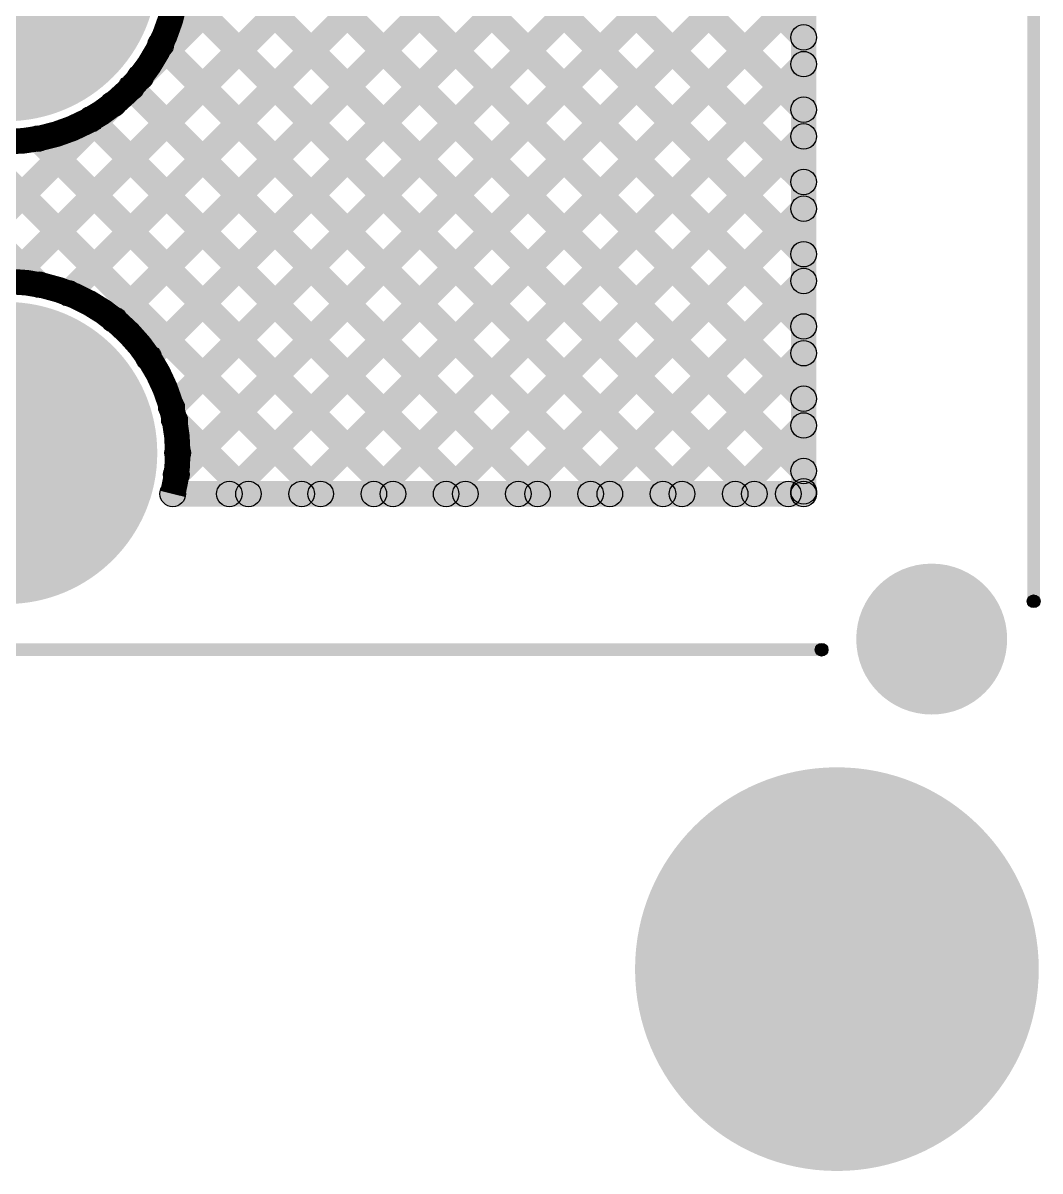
# Model space of a CAD drawing. Header units: millimetres. Extents: x -0.08 to 5.25, y -0.08 to 2.73.
# Drawn here: x 4.7405 to 5.1385, y -0.079 to 0.3703 of the extents above; entities that cross this region are included whole.
import ezdxf

# ---------------------------------------------------------------- set-up
doc = ezdxf.new("R2010")
doc.units = ezdxf.units.MM
doc.header["$MEASUREMENT"] = 0
for name, color, linetype in [('BottomLayer', 5, 'Continuous'), ('BottomSolder', 6, 'Continuous'), ('PadHoleLayer', 156, 'Continuous'), ('TopLayer', 1, 'Continuous'), ('TopOverlay', 2, 'Continuous'), ('TopSolder', 216, 'Continuous')]:
    doc.layers.add(name, color=color, linetype=linetype)

# ---------------------------------------------------------------- blocks, each defined once
blk = doc.blocks.new('SS_12D11L5_51')
at = {"layer": 'BottomLayer'}
h = blk.add_hatch(color=5, dxfattribs=at)
edge = h.paths.add_edge_path()
edge.add_arc((0, -0.1811), 0.05512, 0, 360)
h = blk.add_hatch(color=5, dxfattribs=at)
edge = h.paths.add_edge_path()
edge.add_arc((0.18898, -0.1811), 0.05512, 0, 360)
at = {"layer": 'BottomSolder'}
h = blk.add_hatch(color=6, dxfattribs=at)
edge = h.paths.add_edge_path()
edge.add_arc((0.26181, 0.1811), 0.004, 0, 360)
h = blk.add_hatch(color=6, dxfattribs=at)
edge = h.paths.add_edge_path()
edge.add_arc((0, -0.1811), 0.05912, 0, 360)
h = blk.add_hatch(color=6, dxfattribs=at)
edge = h.paths.add_edge_path()
edge.add_arc((0.18898, -0.1811), 0.05912, 0, 360)
at = {"layer": 'PadHoleLayer'}
h = blk.add_hatch(color=156, dxfattribs=at)
edge = h.paths.add_edge_path()
edge.add_arc((0.26181, 0.1811), 0.02953, 0, 360)
h = blk.add_hatch(color=156, dxfattribs=at)
edge = h.paths.add_edge_path()
edge.add_arc((0, -0.1811), 0.0315, 0, 360)
h = blk.add_hatch(color=156, dxfattribs=at)
edge = h.paths.add_edge_path()
edge.add_arc((0.18898, -0.1811), 0.0315, 0, 360)
at = {"layer": 'TopLayer'}
h = blk.add_hatch(color=1, dxfattribs=at)
edge = h.paths.add_edge_path()
edge.add_arc((0, -0.1811), 0.05512, 0, 360)
h = blk.add_hatch(color=1, dxfattribs=at)
edge = h.paths.add_edge_path()
edge.add_arc((0.18898, -0.1811), 0.05512, 0, 360)
at = {"layer": 'TopOverlay'}
for points in [[(0.247, 0.2235), (0.247, 0.2185), (-0.247, 0.2185), (-0.247, 0.2235)], [(0.2685, -0.214), (0.2635, -0.214), (0.2635, 0.138), (0.2685, 0.138)]]:
    blk.add_hatch(color=2, dxfattribs=at).paths.add_polyline_path(points)
h = blk.add_hatch(color=2, dxfattribs=at)
edge = h.paths.add_edge_path()
edge.add_arc((0.247, 0.221), 0.0025, 0, 360)
h = blk.add_hatch(color=2, dxfattribs=at)
edge = h.paths.add_edge_path()
edge.add_arc((0.266, 0.138), 0.0025, 0, 360)
at = {"layer": 'TopSolder'}
h = blk.add_hatch(color=216, dxfattribs=at)
edge = h.paths.add_edge_path()
edge.add_arc((0.26181, 0.1811), 0.004, 0, 360)
h = blk.add_hatch(color=216, dxfattribs=at)
edge = h.paths.add_edge_path()
edge.add_arc((0, -0.1811), 0.05912, 0, 360)
h = blk.add_hatch(color=216, dxfattribs=at)
edge = h.paths.add_edge_path()
edge.add_arc((0.18898, -0.1811), 0.05912, 0, 360)
at = {"layer": 'TopOverlay'}
for centre in [(0.247, 0.221), (0.266, 0.138)]:
    blk.add_circle(centre, 0.0025, dxfattribs=at)

msp = doc.modelspace()

# ---------------------------------------------------------------- hatches: boundary and pattern name
at = {"layer": 'BottomLayer'}
for points in [[(5.051, 0.187), (5.041, 0.187), (5.041, 1.488), (5.051, 1.488)], [(4.14215, 1.26146), (4.14922, 1.26854), (5.04954, 0.36822), (5.04246, 0.36115)], [(4.78989, 0.3456), (4.78282, 0.35267), (5.04246, 0.61231), (5.04954, 0.60524)], [(4.79747, 0.57786), (4.80454, 0.58493), (5.04954, 0.33993), (5.04246, 0.33286)], [(4.73818, 0.2656), (4.73111, 0.27267), (5.04246, 0.58403), (5.04954, 0.57696)], [(4.79347, 0.55358), (4.80054, 0.56065), (5.04954, 0.31165), (5.04246, 0.30458)], [(4.76187, 0.261), (4.75479, 0.26807), (5.04246, 0.55574), (5.04954, 0.54867)], [(4.78342, 0.53534), (4.79049, 0.54241), (5.04954, 0.28337), (5.04246, 0.27629)], [(4.76895, 0.52152), (4.77602, 0.5286), (5.04954, 0.25508), (5.04246, 0.24801)], [(4.77974, 0.25059), (4.77267, 0.25766), (5.04246, 0.52746), (5.04954, 0.52039)], [(4.74995, 0.51224), (4.75702, 0.51931), (5.04954, 0.2268), (5.04246, 0.21973)], [(4.72431, 0.5096), (4.73138, 0.51667), (5.04954, 0.19851), (5.04246, 0.19144)], [(4.79323, 0.2358), (4.78616, 0.24287), (5.04246, 0.49917), (5.04954, 0.4921)], [(4.80212, 0.2164), (4.79505, 0.22347), (5.04246, 0.47089), (5.04954, 0.46382)], [(4.80401, 0.19001), (4.79694, 0.19708), (5.04246, 0.44261), (5.04954, 0.43553)], [(4.7923, 0.41333), (4.79937, 0.4204), (5.03023, 0.18954), (5.02316, 0.18246)], [(4.82475, 0.18246), (4.81768, 0.18954), (5.04246, 0.41432), (5.04954, 0.40725)], [(4.79709, 0.38025), (4.80416, 0.38732), (5.00195, 0.18954), (4.99488, 0.18246)], [(4.85303, 0.18246), (4.84596, 0.18954), (5.04246, 0.38604), (5.04954, 0.37897)], [(4.79079, 0.35826), (4.79787, 0.36533), (4.97366, 0.18954), (4.96659, 0.18246)], [(4.65217, 0.35546), (4.65924, 0.36254), (4.75036, 0.27142), (4.74329, 0.26435)], [(4.88132, 0.18246), (4.87425, 0.18954), (5.04246, 0.35775), (5.04954, 0.35068)], [(4.77927, 0.3415), (4.78634, 0.34857), (4.94538, 0.18954), (4.93831, 0.18246)], [(4.69368, 0.24939), (4.68661, 0.25646), (4.77223, 0.34208), (4.7793, 0.335)], [(4.76343, 0.32906), (4.7705, 0.33613), (4.9171, 0.18954), (4.91002, 0.18246)], [(4.71339, 0.32253), (4.72047, 0.3296), (4.86053, 0.18954), (4.85346, 0.18246)], [(4.74271, 0.32149), (4.74978, 0.32856), (4.88881, 0.18954), (4.88174, 0.18246)], [(4.9096, 0.18246), (4.90253, 0.18954), (5.04246, 0.32947), (5.04954, 0.3224)], [(4.93789, 0.18246), (4.93082, 0.18954), (5.04246, 0.30118), (5.04954, 0.29411)], [(4.96617, 0.18246), (4.9591, 0.18954), (5.04246, 0.2729), (5.04954, 0.26583)], [(4.99446, 0.18246), (4.98738, 0.18954), (5.04246, 0.24462), (5.04954, 0.23754)], [(4.79622, 0.21141), (4.8033, 0.21848), (4.83224, 0.18954), (4.82517, 0.18246)], [(5.02274, 0.18246), (5.01567, 0.18954), (5.04246, 0.21633), (5.04954, 0.20926)], [(4.79908, 0.181), (4.79908, 0.191), (5.04, 0.191), (5.04, 0.181)], [(5.04, 0.181), (5.04, 0.191), (5.046, 0.191), (5.046, 0.181)]]:
    msp.add_hatch(color=5, dxfattribs=at).paths.add_polyline_path(points)
h = msp.add_hatch(color=5, dxfattribs=at)
edge = h.paths.add_edge_path()
edge.add_arc((5.046, 0.36468), 0.005, 0, 360)
h = msp.add_hatch(color=5, dxfattribs=at)
edge = h.paths.add_edge_path()
edge.add_arc((4.79433, 0.3618), 0.005, 0, 360)
h = msp.add_hatch(color=5, dxfattribs=at)
edge = h.paths.add_edge_path()
edge.add_arc((5.046, 0.35422), 0.005, 0, 360)
h = msp.add_hatch(color=5, dxfattribs=at)
edge = h.paths.add_edge_path()
edge.add_arc((4.78636, 0.34913), 0.005, 0, 360)
h = msp.add_hatch(color=5, dxfattribs=at)
edge = h.paths.add_edge_path()
edge.add_arc((4.78281, 0.34504), 0.005, 0, 360)
h = msp.add_hatch(color=5, dxfattribs=at)
edge = h.paths.add_edge_path()
edge.add_arc((4.77576, 0.33854), 0.005, 0, 360)
h = msp.add_hatch(color=5, dxfattribs=at)
edge = h.paths.add_edge_path()
edge.add_arc((4.76697, 0.33259), 0.005, 0, 360)
h = msp.add_hatch(color=5, dxfattribs=at)
edge = h.paths.add_edge_path()
edge.add_arc((5.046, 0.3364), 0.005, 0, 360)
h = msp.add_hatch(color=5, dxfattribs=at)
edge = h.paths.add_edge_path()
edge.add_arc((4.74625, 0.32503), 0.005, 0, 360)
h = msp.add_hatch(color=5, dxfattribs=at)
edge = h.paths.add_edge_path()
edge.add_arc((5.046, 0.32593), 0.005, 0, 360)
h = msp.add_hatch(color=5, dxfattribs=at)
edge = h.paths.add_edge_path()
edge.add_arc((5.046, 0.30811), 0.005, 0, 360)
h = msp.add_hatch(color=5, dxfattribs=at)
edge = h.paths.add_edge_path()
edge.add_arc((5.046, 0.29765), 0.005, 0, 360)
h = msp.add_hatch(color=5, dxfattribs=at)
edge = h.paths.add_edge_path()
edge.add_arc((5.046, 0.27983), 0.005, 0, 360)
h = msp.add_hatch(color=5, dxfattribs=at)
edge = h.paths.add_edge_path()
edge.add_arc((5.046, 0.26936), 0.005, 0, 360)
h = msp.add_hatch(color=5, dxfattribs=at)
edge = h.paths.add_edge_path()
edge.add_arc((4.74682, 0.26789), 0.005, 0, 360)
h = msp.add_hatch(color=5, dxfattribs=at)
edge = h.paths.add_edge_path()
edge.add_arc((4.75833, 0.26454), 0.005, 0, 360)
h = msp.add_hatch(color=5, dxfattribs=at)
edge = h.paths.add_edge_path()
edge.add_arc((4.77621, 0.25413), 0.005, 0, 360)
h = msp.add_hatch(color=5, dxfattribs=at)
edge = h.paths.add_edge_path()
edge.add_arc((5.046, 0.25155), 0.005, 0, 360)
h = msp.add_hatch(color=5, dxfattribs=at)
edge = h.paths.add_edge_path()
edge.add_arc((4.78969, 0.23933), 0.005, 0, 360)
h = msp.add_hatch(color=5, dxfattribs=at)
edge = h.paths.add_edge_path()
edge.add_arc((5.046, 0.24108), 0.005, 0, 360)
h = msp.add_hatch(color=5, dxfattribs=at)
edge = h.paths.add_edge_path()
edge.add_arc((4.79858, 0.21994), 0.005, 0, 360)
h = msp.add_hatch(color=5, dxfattribs=at)
edge = h.paths.add_edge_path()
edge.add_arc((5.046, 0.22326), 0.005, 0, 360)
h = msp.add_hatch(color=5, dxfattribs=at)
edge = h.paths.add_edge_path()
edge.add_arc((4.79976, 0.21495), 0.005, 0, 360)
h = msp.add_hatch(color=5, dxfattribs=at)
edge = h.paths.add_edge_path()
edge.add_arc((5.046, 0.2128), 0.005, 0, 360)
h = msp.add_hatch(color=5, dxfattribs=at)
edge = h.paths.add_edge_path()
edge.add_arc((4.80102, 0.20202), 0.005, 0, 360)
h = msp.add_hatch(color=5, dxfattribs=at)
edge = h.paths.add_edge_path()
edge.add_arc((4.80102, 0.20202), 0.005, 0, 360)
h = msp.add_hatch(color=5, dxfattribs=at)
edge = h.paths.add_edge_path()
edge.add_arc((4.80048, 0.19355), 0.005, 0, 360)
h = msp.add_hatch(color=5, dxfattribs=at)
edge = h.paths.add_edge_path()
edge.add_arc((5.046, 0.19498), 0.005, 0, 360)
h = msp.add_hatch(color=5, dxfattribs=at)
edge = h.paths.add_edge_path()
edge.add_arc((4.79908, 0.186), 0.005, 0, 360)
h = msp.add_hatch(color=5, dxfattribs=at)
edge = h.paths.add_edge_path()
edge.add_arc((4.79908, 0.186), 0.005, 0, 360)
h = msp.add_hatch(color=5, dxfattribs=at)
edge = h.paths.add_edge_path()
edge.add_arc((4.82121, 0.186), 0.005, 0, 360)
h = msp.add_hatch(color=5, dxfattribs=at)
edge = h.paths.add_edge_path()
edge.add_arc((4.82871, 0.186), 0.005, 0, 360)
h = msp.add_hatch(color=5, dxfattribs=at)
edge = h.paths.add_edge_path()
edge.add_arc((4.8495, 0.186), 0.005, 0, 360)
h = msp.add_hatch(color=5, dxfattribs=at)
edge = h.paths.add_edge_path()
edge.add_arc((4.85699, 0.186), 0.005, 0, 360)
h = msp.add_hatch(color=5, dxfattribs=at)
edge = h.paths.add_edge_path()
edge.add_arc((4.87778, 0.186), 0.005, 0, 360)
h = msp.add_hatch(color=5, dxfattribs=at)
edge = h.paths.add_edge_path()
edge.add_arc((4.88528, 0.186), 0.005, 0, 360)
h = msp.add_hatch(color=5, dxfattribs=at)
edge = h.paths.add_edge_path()
edge.add_arc((4.90607, 0.186), 0.005, 0, 360)
h = msp.add_hatch(color=5, dxfattribs=at)
edge = h.paths.add_edge_path()
edge.add_arc((4.91356, 0.186), 0.005, 0, 360)
h = msp.add_hatch(color=5, dxfattribs=at)
edge = h.paths.add_edge_path()
edge.add_arc((4.93435, 0.186), 0.005, 0, 360)
h = msp.add_hatch(color=5, dxfattribs=at)
edge = h.paths.add_edge_path()
edge.add_arc((4.94184, 0.186), 0.005, 0, 360)
h = msp.add_hatch(color=5, dxfattribs=at)
edge = h.paths.add_edge_path()
edge.add_arc((4.96264, 0.186), 0.005, 0, 360)
h = msp.add_hatch(color=5, dxfattribs=at)
edge = h.paths.add_edge_path()
edge.add_arc((4.97013, 0.186), 0.005, 0, 360)
h = msp.add_hatch(color=5, dxfattribs=at)
edge = h.paths.add_edge_path()
edge.add_arc((4.99092, 0.186), 0.005, 0, 360)
h = msp.add_hatch(color=5, dxfattribs=at)
edge = h.paths.add_edge_path()
edge.add_arc((4.99841, 0.186), 0.005, 0, 360)
h = msp.add_hatch(color=5, dxfattribs=at)
edge = h.paths.add_edge_path()
edge.add_arc((5.0192, 0.186), 0.005, 0, 360)
h = msp.add_hatch(color=5, dxfattribs=at)
edge = h.paths.add_edge_path()
edge.add_arc((5.0267, 0.186), 0.005, 0, 360)
h = msp.add_hatch(color=5, dxfattribs=at)
edge = h.paths.add_edge_path()
edge.add_arc((5.04, 0.186), 0.005, 0, 360)
h = msp.add_hatch(color=5, dxfattribs=at)
edge = h.paths.add_edge_path()
edge.add_arc((5.04, 0.186), 0.005, 0, 360)
h = msp.add_hatch(color=5, dxfattribs=at)
edge = h.paths.add_edge_path()
edge.add_arc((5.046, 0.187), 0.005, 0, 360)
h = msp.add_hatch(color=5, dxfattribs=at)
edge = h.paths.add_edge_path()
edge.add_arc((5.046, 0.186), 0.005, 0, 360)
h = msp.add_hatch(color=5, dxfattribs=at)
edge = h.paths.add_edge_path()
edge.add_arc((5.059, 0), 0.075, 0, 360)
at = {"layer": 'BottomSolder'}
h = msp.add_hatch(color=6, dxfattribs=at)
edge = h.paths.add_edge_path()
edge.add_arc((5.059, 0), 0.079, 0, 360)
at = {"layer": 'PadHoleLayer'}
msp.add_hatch(color=156, dxfattribs=at).paths.add_polyline_path([(5.029, -0.03), (5.029, 0.03), (5.089, 0.03), (5.089, -0.03)])
at = {"layer": 'TopLayer'}
for points in [[(4.46033, 0.94328), (4.4674, 0.95035), (5.04954, 0.36822), (5.04246, 0.36115)], [(5.051, 0.187), (5.041, 0.187), (5.041, 0.94682), (5.051, 0.94682)], [(4.78989, 0.3456), (4.78282, 0.35267), (5.04246, 0.61231), (5.04954, 0.60524)], [(4.79747, 0.57786), (4.80454, 0.58493), (5.04954, 0.33993), (5.04246, 0.33286)], [(4.73818, 0.2656), (4.73111, 0.27267), (5.04246, 0.58403), (5.04954, 0.57696)], [(4.79347, 0.55358), (4.80054, 0.56065), (5.04954, 0.31165), (5.04246, 0.30458)], [(4.76187, 0.261), (4.75479, 0.26807), (5.04246, 0.55574), (5.04954, 0.54867)], [(4.4632, 0.54444), (4.47027, 0.55151), (4.75036, 0.27142), (4.74329, 0.26435)], [(4.78342, 0.53534), (4.79049, 0.54241), (5.04954, 0.28337), (5.04246, 0.27629)], [(4.76895, 0.52152), (4.77602, 0.5286), (5.04954, 0.25508), (5.04246, 0.24801)], [(4.77974, 0.25059), (4.77267, 0.25766), (5.04246, 0.52746), (5.04954, 0.52039)], [(4.74995, 0.51224), (4.75702, 0.51931), (5.04954, 0.2268), (5.04246, 0.21973)], [(4.72431, 0.5096), (4.73138, 0.51667), (5.04954, 0.19851), (5.04246, 0.19144)], [(4.79323, 0.2358), (4.78616, 0.24287), (5.04246, 0.49917), (5.04954, 0.4921)], [(4.80212, 0.2164), (4.79505, 0.22347), (5.04246, 0.47089), (5.04954, 0.46382)], [(4.80401, 0.19001), (4.79694, 0.19708), (5.04246, 0.44261), (5.04954, 0.43553)], [(4.7923, 0.41333), (4.79937, 0.4204), (5.03023, 0.18954), (5.02316, 0.18246)], [(4.82475, 0.18246), (4.81768, 0.18954), (5.04246, 0.41432), (5.04954, 0.40725)], [(4.79709, 0.38025), (4.80416, 0.38732), (5.00195, 0.18954), (4.99488, 0.18246)], [(4.85303, 0.18246), (4.84596, 0.18954), (5.04246, 0.38604), (5.04954, 0.37897)], [(4.79079, 0.35826), (4.79787, 0.36533), (4.97366, 0.18954), (4.96659, 0.18246)], [(4.88132, 0.18246), (4.87425, 0.18954), (5.04246, 0.35775), (5.04954, 0.35068)], [(4.77927, 0.3415), (4.78634, 0.34857), (4.94538, 0.18954), (4.93831, 0.18246)], [(4.69368, 0.24939), (4.68661, 0.25646), (4.77223, 0.34208), (4.7793, 0.335)], [(4.76343, 0.32906), (4.7705, 0.33613), (4.9171, 0.18954), (4.91002, 0.18246)], [(4.71339, 0.32253), (4.72047, 0.3296), (4.86053, 0.18954), (4.85346, 0.18246)], [(4.74271, 0.32149), (4.74978, 0.32856), (4.88881, 0.18954), (4.88174, 0.18246)], [(4.9096, 0.18246), (4.90253, 0.18954), (5.04246, 0.32947), (5.04954, 0.3224)], [(4.93789, 0.18246), (4.93082, 0.18954), (5.04246, 0.30118), (5.04954, 0.29411)], [(4.96617, 0.18246), (4.9591, 0.18954), (5.04246, 0.2729), (5.04954, 0.26583)], [(4.99446, 0.18246), (4.98738, 0.18954), (5.04246, 0.24462), (5.04954, 0.23754)], [(4.79622, 0.21141), (4.8033, 0.21848), (4.83224, 0.18954), (4.82517, 0.18246)], [(5.02274, 0.18246), (5.01567, 0.18954), (5.04246, 0.21633), (5.04954, 0.20926)], [(4.79908, 0.181), (4.79908, 0.191), (5.04, 0.191), (5.04, 0.181)], [(5.04, 0.181), (5.04, 0.191), (5.046, 0.191), (5.046, 0.181)]]:
    msp.add_hatch(color=1, dxfattribs=at).paths.add_polyline_path(points)
h = msp.add_hatch(color=1, dxfattribs=at)
edge = h.paths.add_edge_path()
edge.add_arc((5.046, 0.36468), 0.005, 0, 360)
h = msp.add_hatch(color=1, dxfattribs=at)
edge = h.paths.add_edge_path()
edge.add_arc((4.79433, 0.3618), 0.005, 0, 360)
h = msp.add_hatch(color=1, dxfattribs=at)
edge = h.paths.add_edge_path()
edge.add_arc((5.046, 0.35422), 0.005, 0, 360)
h = msp.add_hatch(color=1, dxfattribs=at)
edge = h.paths.add_edge_path()
edge.add_arc((4.78636, 0.34913), 0.005, 0, 360)
h = msp.add_hatch(color=1, dxfattribs=at)
edge = h.paths.add_edge_path()
edge.add_arc((4.78281, 0.34504), 0.005, 0, 360)
h = msp.add_hatch(color=1, dxfattribs=at)
edge = h.paths.add_edge_path()
edge.add_arc((4.77576, 0.33854), 0.005, 0, 360)
h = msp.add_hatch(color=1, dxfattribs=at)
edge = h.paths.add_edge_path()
edge.add_arc((4.76697, 0.33259), 0.005, 0, 360)
h = msp.add_hatch(color=1, dxfattribs=at)
edge = h.paths.add_edge_path()
edge.add_arc((5.046, 0.3364), 0.005, 0, 360)
h = msp.add_hatch(color=1, dxfattribs=at)
edge = h.paths.add_edge_path()
edge.add_arc((4.74625, 0.32503), 0.005, 0, 360)
h = msp.add_hatch(color=1, dxfattribs=at)
edge = h.paths.add_edge_path()
edge.add_arc((5.046, 0.32593), 0.005, 0, 360)
h = msp.add_hatch(color=1, dxfattribs=at)
edge = h.paths.add_edge_path()
edge.add_arc((5.046, 0.30811), 0.005, 0, 360)
h = msp.add_hatch(color=1, dxfattribs=at)
edge = h.paths.add_edge_path()
edge.add_arc((5.046, 0.29765), 0.005, 0, 360)
h = msp.add_hatch(color=1, dxfattribs=at)
edge = h.paths.add_edge_path()
edge.add_arc((5.046, 0.27983), 0.005, 0, 360)
h = msp.add_hatch(color=1, dxfattribs=at)
edge = h.paths.add_edge_path()
edge.add_arc((5.046, 0.26936), 0.005, 0, 360)
h = msp.add_hatch(color=1, dxfattribs=at)
edge = h.paths.add_edge_path()
edge.add_arc((4.74682, 0.26789), 0.005, 0, 360)
h = msp.add_hatch(color=1, dxfattribs=at)
edge = h.paths.add_edge_path()
edge.add_arc((4.75833, 0.26454), 0.005, 0, 360)
h = msp.add_hatch(color=1, dxfattribs=at)
edge = h.paths.add_edge_path()
edge.add_arc((4.77621, 0.25413), 0.005, 0, 360)
h = msp.add_hatch(color=1, dxfattribs=at)
edge = h.paths.add_edge_path()
edge.add_arc((5.046, 0.25155), 0.005, 0, 360)
h = msp.add_hatch(color=1, dxfattribs=at)
edge = h.paths.add_edge_path()
edge.add_arc((4.78969, 0.23933), 0.005, 0, 360)
h = msp.add_hatch(color=1, dxfattribs=at)
edge = h.paths.add_edge_path()
edge.add_arc((5.046, 0.24108), 0.005, 0, 360)
h = msp.add_hatch(color=1, dxfattribs=at)
edge = h.paths.add_edge_path()
edge.add_arc((4.79858, 0.21994), 0.005, 0, 360)
h = msp.add_hatch(color=1, dxfattribs=at)
edge = h.paths.add_edge_path()
edge.add_arc((5.046, 0.22326), 0.005, 0, 360)
h = msp.add_hatch(color=1, dxfattribs=at)
edge = h.paths.add_edge_path()
edge.add_arc((4.79976, 0.21495), 0.005, 0, 360)
h = msp.add_hatch(color=1, dxfattribs=at)
edge = h.paths.add_edge_path()
edge.add_arc((5.046, 0.2128), 0.005, 0, 360)
h = msp.add_hatch(color=1, dxfattribs=at)
edge = h.paths.add_edge_path()
edge.add_arc((4.80102, 0.20202), 0.005, 0, 360)
h = msp.add_hatch(color=1, dxfattribs=at)
edge = h.paths.add_edge_path()
edge.add_arc((4.80102, 0.20202), 0.005, 0, 360)
h = msp.add_hatch(color=1, dxfattribs=at)
edge = h.paths.add_edge_path()
edge.add_arc((4.80048, 0.19355), 0.005, 0, 360)
h = msp.add_hatch(color=1, dxfattribs=at)
edge = h.paths.add_edge_path()
edge.add_arc((5.046, 0.19498), 0.005, 0, 360)
h = msp.add_hatch(color=1, dxfattribs=at)
edge = h.paths.add_edge_path()
edge.add_arc((4.79908, 0.186), 0.005, 0, 360)
h = msp.add_hatch(color=1, dxfattribs=at)
edge = h.paths.add_edge_path()
edge.add_arc((4.79908, 0.186), 0.005, 0, 360)
h = msp.add_hatch(color=1, dxfattribs=at)
edge = h.paths.add_edge_path()
edge.add_arc((4.82121, 0.186), 0.005, 0, 360)
h = msp.add_hatch(color=1, dxfattribs=at)
edge = h.paths.add_edge_path()
edge.add_arc((4.82871, 0.186), 0.005, 0, 360)
h = msp.add_hatch(color=1, dxfattribs=at)
edge = h.paths.add_edge_path()
edge.add_arc((4.8495, 0.186), 0.005, 0, 360)
h = msp.add_hatch(color=1, dxfattribs=at)
edge = h.paths.add_edge_path()
edge.add_arc((4.85699, 0.186), 0.005, 0, 360)
h = msp.add_hatch(color=1, dxfattribs=at)
edge = h.paths.add_edge_path()
edge.add_arc((4.87778, 0.186), 0.005, 0, 360)
h = msp.add_hatch(color=1, dxfattribs=at)
edge = h.paths.add_edge_path()
edge.add_arc((4.88528, 0.186), 0.005, 0, 360)
h = msp.add_hatch(color=1, dxfattribs=at)
edge = h.paths.add_edge_path()
edge.add_arc((4.90607, 0.186), 0.005, 0, 360)
h = msp.add_hatch(color=1, dxfattribs=at)
edge = h.paths.add_edge_path()
edge.add_arc((4.91356, 0.186), 0.005, 0, 360)
h = msp.add_hatch(color=1, dxfattribs=at)
edge = h.paths.add_edge_path()
edge.add_arc((4.93435, 0.186), 0.005, 0, 360)
h = msp.add_hatch(color=1, dxfattribs=at)
edge = h.paths.add_edge_path()
edge.add_arc((4.94184, 0.186), 0.005, 0, 360)
h = msp.add_hatch(color=1, dxfattribs=at)
edge = h.paths.add_edge_path()
edge.add_arc((4.96264, 0.186), 0.005, 0, 360)
h = msp.add_hatch(color=1, dxfattribs=at)
edge = h.paths.add_edge_path()
edge.add_arc((4.97013, 0.186), 0.005, 0, 360)
h = msp.add_hatch(color=1, dxfattribs=at)
edge = h.paths.add_edge_path()
edge.add_arc((4.99092, 0.186), 0.005, 0, 360)
h = msp.add_hatch(color=1, dxfattribs=at)
edge = h.paths.add_edge_path()
edge.add_arc((4.99841, 0.186), 0.005, 0, 360)
h = msp.add_hatch(color=1, dxfattribs=at)
edge = h.paths.add_edge_path()
edge.add_arc((5.0192, 0.186), 0.005, 0, 360)
h = msp.add_hatch(color=1, dxfattribs=at)
edge = h.paths.add_edge_path()
edge.add_arc((5.0267, 0.186), 0.005, 0, 360)
h = msp.add_hatch(color=1, dxfattribs=at)
edge = h.paths.add_edge_path()
edge.add_arc((5.04, 0.186), 0.005, 0, 360)
h = msp.add_hatch(color=1, dxfattribs=at)
edge = h.paths.add_edge_path()
edge.add_arc((5.04, 0.186), 0.005, 0, 360)
h = msp.add_hatch(color=1, dxfattribs=at)
edge = h.paths.add_edge_path()
edge.add_arc((5.046, 0.187), 0.005, 0, 360)
h = msp.add_hatch(color=1, dxfattribs=at)
edge = h.paths.add_edge_path()
edge.add_arc((5.046, 0.186), 0.005, 0, 360)
h = msp.add_hatch(color=1, dxfattribs=at)
edge = h.paths.add_edge_path()
edge.add_arc((5.059, 0), 0.075, 0, 360)
at = {"layer": 'TopSolder'}
h = msp.add_hatch(color=216, dxfattribs=at)
edge = h.paths.add_edge_path()
edge.add_arc((5.059, 0), 0.079, 0, 360)

# ---------------------------------------------------------------- linework, layer by layer
at = {"layer": 'BottomLayer', "const_width": 0.01}
for points in [[(4.80102, 0.391, -0.777955), (4.6749, 0.359)], [(4.66872, 0.186, -1.128428), (4.80102, 0.20202)], [(4.80102, 0.20202, -0.060339), (4.79908, 0.186)]]:
    msp.add_lwpolyline(points, format="xyb", dxfattribs=at)
at = {"layer": 'BottomLayer'}
for centre in [(5.046, 0.36468), (4.79433, 0.3618), (5.046, 0.35422), (4.78636, 0.34913), (4.78281, 0.34504), (4.77576, 0.33854), (4.76697, 0.33259), (5.046, 0.3364), (4.74625, 0.32503), (5.046, 0.32593), (5.046, 0.30811), (5.046, 0.29765), (5.046, 0.27983), (5.046, 0.26936), (4.74682, 0.26789), (4.75833, 0.26454), (4.77621, 0.25413), (5.046, 0.25155), (4.78969, 0.23933), (5.046, 0.24108), (4.79858, 0.21994), (5.046, 0.22326), (4.79976, 0.21495), (5.046, 0.2128), (4.80102, 0.20202), (4.80102, 0.20202), (4.80048, 0.19355), (5.046, 0.19498), (4.79908, 0.186), (4.79908, 0.186), (4.82121, 0.186), (4.82871, 0.186), (4.8495, 0.186), (4.85699, 0.186), (4.87778, 0.186), (4.88528, 0.186), (4.90607, 0.186), (4.91356, 0.186), (4.93435, 0.186), (4.94184, 0.186), (4.96264, 0.186), (4.97013, 0.186), (4.99092, 0.186), (4.99841, 0.186), (5.0192, 0.186), (5.0267, 0.186), (5.04, 0.186), (5.04, 0.186), (5.046, 0.187), (5.046, 0.186)]:
    msp.add_circle(centre, 0.005, dxfattribs=at)
at = {"layer": 'TopLayer', "const_width": 0.01}
msp.add_lwpolyline([(4.80102, 0.391, 1), (4.66678, 0.391, 1)], format="xyb", close=True, dxfattribs=at)
for points in [[(4.66872, 0.186, -1.128428), (4.80102, 0.20202)], [(4.80102, 0.20202, -0.060339), (4.79908, 0.186)]]:
    msp.add_lwpolyline(points, format="xyb", dxfattribs=at)
at = {"layer": 'TopLayer'}
for centre in [(5.046, 0.36468), (4.79433, 0.3618), (5.046, 0.35422), (4.78636, 0.34913), (4.78281, 0.34504), (4.77576, 0.33854), (4.76697, 0.33259), (5.046, 0.3364), (4.74625, 0.32503), (5.046, 0.32593), (5.046, 0.30811), (5.046, 0.29765), (5.046, 0.27983), (5.046, 0.26936), (4.74682, 0.26789), (4.75833, 0.26454), (4.77621, 0.25413), (5.046, 0.25155), (4.78969, 0.23933), (5.046, 0.24108), (4.79858, 0.21994), (5.046, 0.22326), (4.79976, 0.21495), (5.046, 0.2128), (4.80102, 0.20202), (4.80102, 0.20202), (4.80048, 0.19355), (5.046, 0.19498), (4.79908, 0.186), (4.79908, 0.186), (4.82121, 0.186), (4.82871, 0.186), (4.8495, 0.186), (4.85699, 0.186), (4.87778, 0.186), (4.88528, 0.186), (4.90607, 0.186), (4.91356, 0.186), (4.93435, 0.186), (4.94184, 0.186), (4.96264, 0.186), (4.97013, 0.186), (4.99092, 0.186), (4.99841, 0.186), (5.0192, 0.186), (5.0267, 0.186), (5.04, 0.186), (5.04, 0.186), (5.046, 0.187), (5.046, 0.186)]:
    msp.add_circle(centre, 0.005, dxfattribs=at)

# ---------------------------------------------------------------- block references
at = {"rotation": 270}
msp.add_blockref('SS_12D11L5_51', (4.915, 0.391), dxfattribs=at)

doc.saveas('drawing.dxf')
